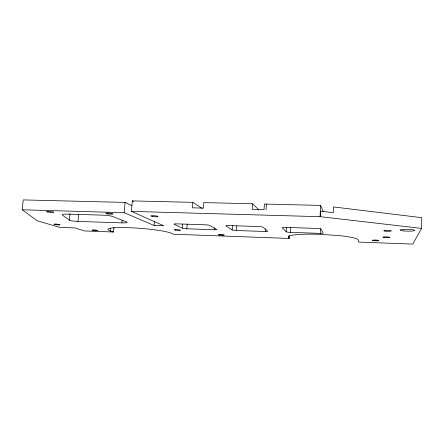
<?xml version="1.0" encoding="UTF-8"?>
<svg xmlns="http://www.w3.org/2000/svg" width="444" height="444" viewBox="0 0 444 444"><rect width="100%" height="100%" fill="white"/><g stroke="black" fill="none" stroke-linecap="round" stroke-linejoin="round"><path stroke-width="0.67" d="M289.555 235.814L289.427 238.461L288.35 237.401L288.417 236.375A35.093 4.018 2.6 0 1 320.18 234.327L338.939 235.581A35.093 4.018 2.6 0 1 358.203 239.949L358.558 242.08L412.77 244.089L421.567 228.41L421.8 217.682L333.472 206.932L333.244 212.659L320.307 211.161M320.069 216.689L320.551 205.4L264.369 204.057L264.063 209.696L252.175 209.385L252.497 203.768L203.746 202.608L203.38 208.114L192.452 207.831L192.835 202.347L132.301 200.899L131.441 211.388L163.781 225.774L154.096 225.452L124.203 212.704L22.2 209.773L23.238 199.911L125.064 202.414L131.879 205.616M421.567 228.41L320.479 216.7L320.718 211.172M320.385 233.389A3.968 0.488 2.5 0 0 323.171 233.011L320.951 229.087A4.074 0.522 2.5 0 0 317.199 228.438L285.181 227.395A4.007 0.516 2.9 0 0 282.656 227.55L282.456 227.611A4.007 0.516 2.9 0 0 282.317 227.822L286.191 231.746A3.802 0.466 2.9 0 0 286.658 231.946L286.929 232.007A3.802 0.466 2.9 0 0 290.409 232.362L320.385 233.389L320.585 228.688M286.191 231.746L286.424 227.078M288.35 237.401L288.417 236.058M290.409 232.362L290.637 227.711M266.061 209.746L266.367 204.101M265.29 231.502A3.846 0.472 3.2 0 0 267.649 231.113L262.97 227.189A3.946 0.505 3.2 0 0 259.03 226.545L228.383 225.546A3.896 0.5 3.5 0 0 225.979 225.979L232.173 229.903A3.702 0.45 3.5 0 0 236.53 230.514L265.29 231.502L265.434 228.865M232.173 229.903L232.451 225.33M236.53 230.514L236.802 225.957M214.524 229.753A3.757 0.455 3.7 0 0 216.506 229.37L209.657 225.441A3.857 0.488 3.8 0 0 205.555 224.808L176.135 223.848A3.824 0.477 4.1 0 0 174.109 224.009L174.004 224.07A3.824 0.477 4.1 0 0 174.142 224.281L182.384 228.205A3.63 0.433 4 0 0 183.039 228.399L183.361 228.46A3.63 0.433 4 0 0 186.857 228.804L214.524 229.753L214.652 227.822M182.384 228.205L182.678 224.065M186.857 228.804L187.196 223.998M154.096 225.452L154.395 221.562M121.934 222.871A8.258 0.999 4.7 0 0 126.534 221.956L112.598 216.483A7.337 0.932 4.9 0 0 102.947 215.162L69.075 214.147A12.216 1.487 5.2 0 0 62.487 215.179L69.386 220.163A6.061 0.699 5.1 0 0 77.939 221.428L121.934 222.871L122.156 220.268M124.203 212.704L125.064 202.414M113.942 227.334L113.542 232.012L110.384 230.958L110.617 228.255M77.939 221.428L78.582 214.535M69.386 220.163L69.997 213.708M131.441 211.388L320.479 216.7M113.542 232.012L84.704 230.958L74.758 227.933L59.912 227.406L37.324 220.829L22.2 209.773M289.427 238.461L173.543 234.216L171.057 233.161A32.451 3.513 4.4 0 0 129.032 227.7A32.451 3.513 4.4 0 0 110.384 230.958M132.301 200.899L133.539 201.504M192.835 202.347L202.12 208.369M252.497 203.768L258.935 209.968M320.551 205.4L323.376 211.671M403.363 230.88A7.248 0.921 1.5 0 0 414.602 230.453A7.248 0.921 1.5 0 0 404.145 229.304A7.248 0.921 1.5 0 0 403.363 230.88M54.917 224.531A3.075 0.327 5.2 0 0 60.034 224.836A3.075 0.327 5.2 0 0 56.238 224.098A3.075 0.327 5.2 0 0 54.917 224.531M385.004 231.091A3.735 0.472 1.7 0 0 391.192 231.035A3.735 0.472 1.7 0 0 386.48 230.331A3.735 0.472 1.7 0 0 385.004 231.091M107.337 213.858A3.619 0.477 4.9 0 0 112.948 213.969A3.619 0.477 4.9 0 0 107.77 213.07A3.619 0.477 4.9 0 0 107.337 213.858M47.758 211.988A3.596 0.444 5.5 0 0 53.718 212.343A3.596 0.444 5.5 0 0 49.251 211.377A3.596 0.444 5.5 0 0 47.758 211.988M219.247 234.97A3.003 0.339 3.6 0 0 224.226 235.12A3.003 0.339 3.6 0 0 220.479 234.476A3.003 0.339 3.6 0 0 219.247 234.97M175.413 230.114A3.086 0.361 4.1 0 0 180.425 230.253A3.086 0.361 4.1 0 0 176.329 229.565A3.086 0.361 4.1 0 0 175.413 230.114M93.407 230.403A2.903 0.3 4.8 0 0 97.852 230.536A2.903 0.3 4.8 0 0 93.64 229.898A2.903 0.3 4.8 0 0 93.407 230.403M373.41 240.637A3.28 0.372 2.1 0 0 378.81 240.631A3.28 0.372 2.1 0 0 374.603 240.049A3.28 0.372 2.1 0 0 373.41 240.637M383.993 237.496A3.458 0.405 1.9 0 0 389.715 237.473A3.458 0.405 1.9 0 0 385.348 236.852A3.458 0.405 1.9 0 0 383.993 237.496M152.281 216.444A3.602 0.483 4.4 0 0 158.042 216.572A3.602 0.483 4.4 0 0 153.136 215.679A3.602 0.483 4.4 0 0 152.281 216.444"/></g></svg>
